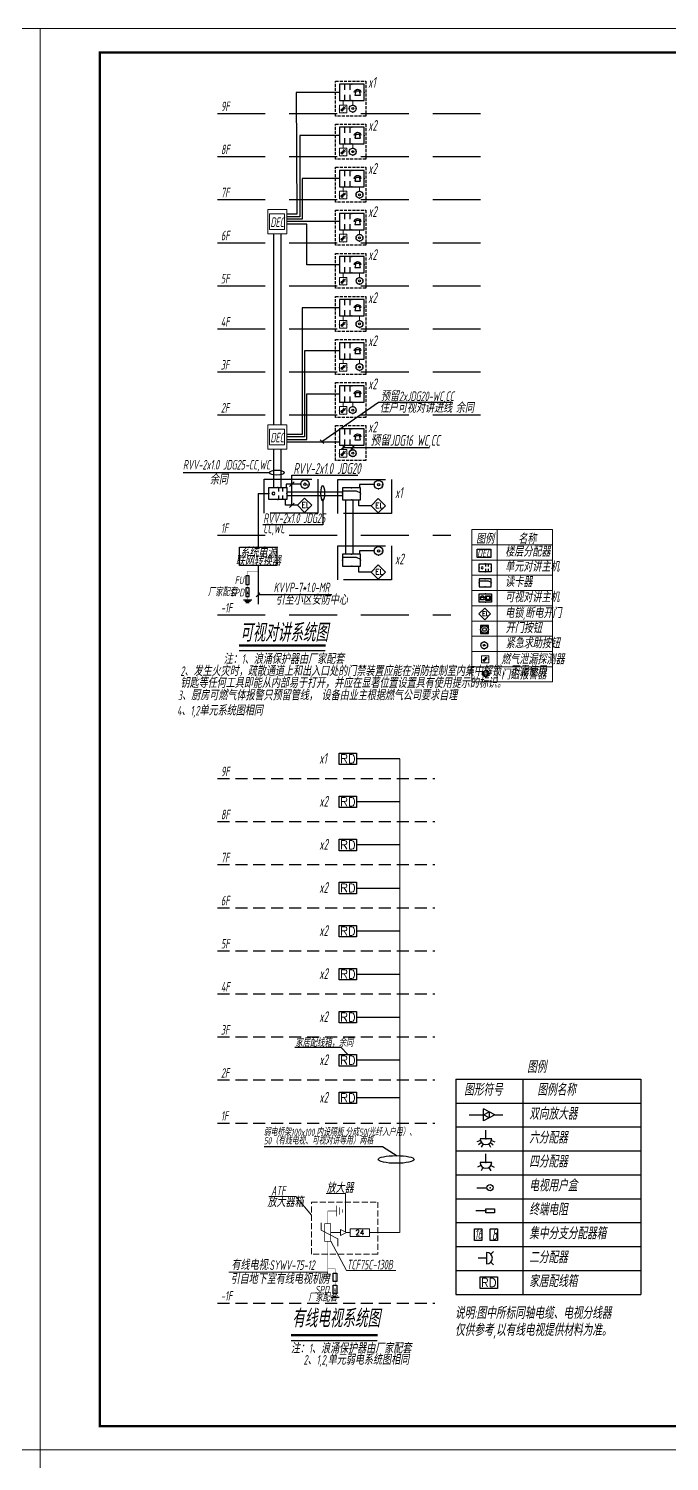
# Model space of a CAD drawing. Extents: x 3002737 to 4077523, y -995787 to -7267.
# Drawn here: x 3585077 to 3611854, y -699262 to -639387 of the extents above; entities that cross this region are included whole.
import ezdxf
from ezdxf.enums import TextEntityAlignment as Align

# ---------------------------------------------------------------- set-up
doc = ezdxf.new("R2010")
doc.units = 0
doc.header["$LTSCALE"] = 1000
doc.header["$MEASUREMENT"] = 0
doc.linetypes.add('DASH', pattern=[0.35, 0.25, -0.1])
doc.linetypes.add('DASHED', pattern=[0.75, 0.5, -0.25])
doc.layers.get('0').update_dxf_attribs({"linetype": 'CONTINUOUS'})
for name, color, linetype in [('1-弱电', 3, 'CONTINUOUS'), ('1-弱电1', 3, 'CONTINUOUS'), ('DIM-照明', 7, 'CONTINUOUS'), ('EQUIP-安防', 3, 'CONTINUOUS'), ('EQUIP-通讯', 3, 'CONTINUOUS'), ('T-通用', 7, 'CONTINUOUS'), ('TEL_TEXT', 7, 'CONTINUOUS'), ('WIRE-SECU-1', 30, 'CONTINUOUS'), ('照明平面导线层', 3, 'CONTINUOUS'), ('电气', 6, 'CONTINUOUS')]:
    doc.layers.add(name, color=color, linetype=linetype)
for name, color, linetype, lineweight in [('EQUIP-消防', 3, 'CONTINUOUS', 20), ('图框', 147, 'CONTINUOUS', 20), ('文字彩图', 7, 'CONTINUOUS', 0)]:
    doc.layers.add(name, color=color, linetype=linetype, lineweight=lineweight)
doc.styles.add('1常用弱电', font='SIMPLEX.shx', dxfattribs={"width": 0.8, "height": 3.5, "bigfont": 'HZTXT.shx'})
doc.styles.add('_TCH_LABEL', font='COMPLEX', dxfattribs={"bigfont": 'GBCBIG'})
doc.styles.add('_TEL_DIM', font='SIMPLEX', dxfattribs={"width": 0.8, "height": 3.5, "bigfont": 'HZTXT'})
doc.styles.add('HZTXT', font='gbeitc.shx', dxfattribs={"width": 0.8, "height": 400, "bigfont": 'hztxt.shx'})
doc.styles.add('SM1', font='realsz.shx', dxfattribs={"width": 0.75, "bigfont": 'realhz.shx'})
doc.styles.get("Standard").update_dxf_attribs({"font": 'gbenor.shx', "bigfont": 'gbcbig.shx'})

# ---------------------------------------------------------------- blocks, each defined once
blk = doc.blocks.new('$equip$00002647')
at = {"linetype": 'Continuous'}
for p, q in [((-0.63, -0.415), (-0.63, 0.415)), ((-0.63, -0.415), (-0.63, 0.415)), ((-0.63, 0.415), (0.62, 0.415)), ((0.066, 0.129), (0.066, 0.415)), ((0.345, 0.129), (0.345, 0.415)), ((0.62, 0.415), (0.62, -0.415)), ((0.62, -0.415), (-0.63, -0.415)), ((0.066, -0.415), (0.066, -0.129)), ((0.345, -0.415), (0.345, -0.129))]:
    blk.add_line(p, q, dxfattribs=at)
at = {"const_width": 0.05}
blk.add_lwpolyline([(-0.63, 0.415), (0.62, 0.415), (0.62, -0.415), (-0.63, -0.415), (-0.63, 0.415), (0.62, 0.415)], dxfattribs=at)
at = {"linetype": 'Continuous'}
for start, end in [(0, 180), (180, 0)]:
    blk.add_arc((-0.32, 0), 0.1, start, end, dxfattribs=at)
at = {"color": 1}
for p in [(-0.63, 0), (-0.005, 0.415), (0.62, 0), (-0.005, -0.415)]:
    blk.add_point(p, dxfattribs=at)
at = {"color": 7, "style": '_TEL_DIM', "flags": 1}
blk.add_attdef('A', text='', height=0.000025, dxfattribs=at).set_placement((0, 0), align=Align.MIDDLE_CENTER)
blk = doc.blocks.new('3电锁')
at = {"layer": '1-弱电1'}
for p, q in [((0, 743), (-372, 372)), ((372, 372), (0, 743)), ((-372, 372), (0, 0)), ((0, 0), (372, 372))]:
    blk.add_line(p, q, dxfattribs=at)
at = {"layer": '1-弱电1', "style": '1常用弱电'}
blk.add_text('EL', height=277.7, dxfattribs=at).set_placement((-160, 247))
blk = doc.blocks.new('$equip$00002479')
at = {"const_width": 0.04}
blk.add_lwpolyline([(-0.3, 0, 1), (0.3, 0, 1), (-0.3, 0, 0.942883)], format="xyb", dxfattribs=at)
for radius in [0.3, 0.0841]:
    blk.add_circle((0, 0), radius)
for p in [(-0.3, 0), (0, 0.3), (0.3, 0), (0, -0.3)]:
    blk.add_point(p)
at = {"color": 7, "style": '_TEL_DIM', "flags": 1}
blk.add_attdef('A', text='', height=0.00002, dxfattribs=at).set_placement((0, 0), align=Align.MIDDLE_CENTER)
blk = doc.blocks.new('$equip$00001887')
at = {"color": 0, "linetype": 'Continuous'}
for p, q in [((-0.75, 0.5), (0.75, 0.5)), ((-0.75, -0.5), (-0.75, 0.5)), ((-0.63, 0.02), (-0.53, 0.02)), ((-0.59, -0.21), (-0.51, 0.09)), ((-0.51, 0.09), (-0.51, 0.09)), ((-0.51, 0.09), (-0.22, 0.09)), ((-0.22, 0.09), (-0.14, -0.21)), ((-0.19, 0.02), (-0.09, 0.02)), ((0.03, 0.26), (0.03, -0.26)), ((0.03, 0.26), (0.61, 0.26)), ((0.08, 0.17), (0.16, 0.18)), ((0.08, 0.17), (0.08, -0.16)), ((0.16, 0.18), (0.22, 0.2)), ((0.22, 0.2), (0.27, 0.21)), ((0.27, 0.21), (0.32, 0.21)), ((0.32, 0.21), (0.36, 0.21)), ((0.36, 0.21), (0.42, 0.2)), ((0.42, 0.2), (0.48, 0.18)), ((0.48, 0.18), (0.56, 0.17)), ((0.56, -0.16), (0.56, 0.17)), ((0.61, -0.26), (0.61, 0.26)), ((0.75, 0.5), (0.75, -0.5)), ((0.75, -0.5), (-0.75, -0.5)), ((-0.14, -0.21), (-0.59, -0.21)), ((0.03, -0.26), (0.61, -0.26)), ((0.16, -0.18), (0.08, -0.16)), ((0.22, -0.19), (0.16, -0.18)), ((0.27, -0.2), (0.22, -0.19)), ((0.32, -0.2), (0.27, -0.2)), ((0.36, -0.2), (0.32, -0.2)), ((0.42, -0.19), (0.36, -0.2)), ((0.48, -0.18), (0.42, -0.19)), ((0.56, -0.16), (0.48, -0.18))]:
    blk.add_line(p, q, dxfattribs=at)
blk.add_arc((-0.36, -0.02), 0.27, 6.9897, 173.0103, dxfattribs=at)
for p in [(-0.75, 0), (0, 0.5), (0.75, 0), (0, -0.5)]:
    blk.add_point(p)
at = {"layer": 'TEL_TEXT', "style": '_TEL_DIM', "flags": 1}
blk.add_attdef('A', text='', height=0.00002, dxfattribs=at).set_placement((0, 0), align=Align.MIDDLE_CENTER)
blk = doc.blocks.new('3开门按钮')
at = {"layer": '1-弱电1'}
for p, q in [((-250, 500), (-250, 0)), ((250, 500), (-250, 500)), ((-250, 0), (250, 0)), ((250, 0), (250, 500))]:
    blk.add_line(p, q, dxfattribs=at)
for major_axis, start_param, end_param in [((-1, 249), 2.35396, 8.637145), ((0, 226), -0.7841767626591614, 5.499008544520425), ((-1, 113), 2.351312, 8.634497)]:
    blk.add_ellipse((3, 251), major_axis=major_axis, ratio=1, start_param=start_param, end_param=end_param, dxfattribs=at)
blk = doc.blocks.new('$equip$00001600')
for p, q in [((0.5, 0), (-0.5, 0)), ((-0.5, 0), (-0.5, -1)), ((0.5, -1), (0.5, 0)), ((-0.5, -1), (0.5, -1)), ((-0.15, -0.65), (0.3, -0.2)), ((-0.15, -0.65), (0.05, -0.2)), ((-0.15, -0.65), (0.3, -0.45))]:
    blk.add_line(p, q)
blk.add_circle((-0.15, -0.65), 0.158)
for p in [(0, 0), (-0.5, -0.5), (0, -1), (0.5, -0.5)]:
    blk.add_point(p)
for points in [[(-0.29, -0.57), (-0.01, -0.57), (-0.31, -0.65), (0.01, -0.65)], [(-0.29, -0.73), (-0.01, -0.73), (-0.31, -0.65), (0.01, -0.65)], [(-0.23, -0.51), (-0.07, -0.51), (-0.29, -0.57), (-0.01, -0.57)], [(-0.23, -0.79), (-0.07, -0.79), (-0.29, -0.73), (-0.01, -0.73)], [(-0.15, -0.49), (-0.15, -0.49), (-0.23, -0.51), (-0.07, -0.51)], [(-0.15, -0.81), (-0.15, -0.81), (-0.23, -0.79), (-0.07, -0.79)]]:
    blk.add_solid(points)
at = {"flags": 9}
blk.add_attdef('A', (0, 0), '', height=0.00002, dxfattribs=at)
blk.add_attdef('B', text='', height=0.4, dxfattribs=at).set_placement((0.78, -0.7), align=Align.MIDDLE_CENTER)
blk = doc.blocks.new('$equip$00002617')
for p, q in [((0.625, 0.415), (-0.625, 0.415)), ((-0.625, 0.415), (-0.625, -0.415)), ((-0.625, 0.215), (0.325, 0.215)), ((0.325, 0.215), (0.625, 0.075)), ((0.625, -0.415), (0.625, 0.415)), ((-0.625, -0.415), (0.625, -0.415))]:
    blk.add_line(p, q)
at = {"linetype": 'Continuous', "const_width": 0.04}
blk.add_lwpolyline([(-0.625, 0.415), (0.625, 0.415), (0.625, -0.415), (-0.625, -0.415)], close=True, dxfattribs=at)
at = {"color": 1}
for p in [(-0.625, 0), (0, 0.415), (0.625, 0), (0.018, -0.415)]:
    blk.add_point(p, dxfattribs=at)
at = {"color": 7, "style": '_TEL_DIM', "flags": 1}
blk.add_attdef('A', text='', height=0.000025, dxfattribs=at).set_placement((0, 0), align=Align.MIDDLE_CENTER)
blk = doc.blocks.new('$equip$00002628')
at = {"linetype": 'Continuous'}
for p, q in [((-0.625, 0.415), (0.625, 0.415)), ((-0.625, -0.415), (-0.625, 0.415)), ((-0.472, 0.01), (-0.409, 0.01)), ((-0.446, -0.138), (-0.395, 0.058)), ((-0.395, 0.058), (-0.395, 0.058)), ((-0.395, 0.058), (-0.206, 0.058)), ((-0.206, 0.058), (-0.155, -0.138)), ((-0.191, 0.01), (-0.129, 0.01)), ((0.071, 0.129), (0.071, 0.415)), ((0.35, 0.129), (0.35, 0.415)), ((0.625, 0.415), (0.625, -0.415)), ((0.625, -0.415), (-0.625, -0.415)), ((-0.155, -0.138), (-0.446, -0.138)), ((0.071, -0.415), (0.071, -0.129)), ((0.35, -0.415), (0.35, -0.129))]:
    blk.add_line(p, q, dxfattribs=at)
at = {"const_width": 0.04}
blk.add_lwpolyline([(-0.625, 0.415), (0.625, 0.415), (0.625, -0.415), (-0.625, -0.415), (-0.625, 0.415), (0.625, 0.415)], dxfattribs=at)
at = {"linetype": 'Continuous'}
blk.add_arc((-0.3, -0.011), 0.173, 6.98974, 173.01026, dxfattribs=at)
for p in [(-0.625, 0), (0, 0.415), (0, -0.415), (0.625, 0)]:
    blk.add_point(p)
at = {"color": 7, "style": '_TEL_DIM', "flags": 1}
blk.add_attdef('A', text='', height=0.000025, dxfattribs=at).set_placement((0, 0), align=Align.MIDDLE_CENTER)
blk = doc.blocks.new('A$C18BE6784')
at = {"layer": 'EQUIP-安防', "linetype": 'ByBlock', "xscale": 400, "yscale": 400, "zscale": 400}
blk.add_blockref('$equip$00002479', (-47, 62), dxfattribs=at)
at = {"layer": 'EQUIP-安防', "color": 7, "linetype": 'ByBlock', "style": 'SM1', "width": 0.75}
blk.add_text('K', height=71.8, dxfattribs=at).set_placement((0, 0))
blk = doc.blocks.new('电视图例$0$弱电图块双向放大器')
for p, q in [((-598, 0), (0, 0)), ((0, -251), (0, 251)), ((470, 0), (0, 251)), ((0, 0), (235, 125)), ((470, 0), (0, -251)), ((235, -125), (0, 0)), ((235, 125), (235, -125)), ((470, 0), (810, 0))]:
    blk.add_line(p, q)
blk.add_point((0, 0))
blk = doc.blocks.new('电视图例$0$六分配器')
for p, q in [((243, 0), (-243, 0)), ((0, 0), (0, 357)), ((-231, -78), (-380, -128)), ((-188, -155), (-309, -256)), ((-119, -212), (-197, -350)), ((119, -212), (197, -350)), ((188, -155), (309, -256)), ((231, -78), (380, -128))]:
    blk.add_line(p, q)
blk.add_arc((0, 0), 243, 180, 0)
blk.add_point((0, 0))
blk = doc.blocks.new('电视图例$0$电视用户盒')
blk.add_line((-932, -1), (-222, -1))
blk.add_circle((0, 0), 222)
blk.add_point((0, 0))
blk = doc.blocks.new('电视图例$0$终端电阻')
blk.add_line((0, 0), (-706, 0))
blk.add_lwpolyline([(0, 132), (601, 132), (601, -132), (0, -132)], close=True)
blk.add_point((0, 0))
blk = doc.blocks.new('四分配器')
for p, q in [((243, 0), (-243, 0)), ((0, 0), (0, 357)), ((-211, -122), (-347, -201)), ((-122, -211), (-201, -347)), ((122, -211), (201, -347)), ((211, -122), (347, -201))]:
    blk.add_line(p, q)
blk.add_arc((0, 0), 243, 180, 0)
blk.add_point((0, 0))
blk = doc.blocks.new('二分配器')
for p, q in [((243, 0), (-243, 0)), ((0, 0), (0, 357)), ((-172, -172), (-284, -284)), ((172, -172), (284, -284))]:
    blk.add_line(p, q)
blk.add_arc((0, 0), 243, 180, 0)
blk.add_point((0, 0))
blk = doc.blocks.new('CNS-TC4')
at = {"color": 130}
blk.add_lwpolyline([(-300, 200), (300, 200), (300, -200), (-300, -200)], close=True, dxfattribs=at)
at = {"color": 7, "style": '1常用弱电'}
blk.add_text('RD', height=300, dxfattribs=at).set_placement((0, 0), align=Align.MIDDLE)
blk = doc.blocks.new('$equip$00002621')
for p, q in [((-0.19, 0.1), (-0.19, -0.1)), ((0.19, -0.1), (0.19, 0.1)), ((-0.19, -0.1), (0.19, -0.1))]:
    blk.add_line(p, q)
at = {"const_width": 0.04}
blk.add_lwpolyline([(-0.3, 0, 1), (0.3, 0, 1), (-0.3, 0, 0.702733)], format="xyb", dxfattribs=at)
blk.add_circle((0, 0), 0.3)
at = {"color": 1}
for p in [(-0.3, 0), (0, 0.3), (0.3, 0), (0, -0.3)]:
    blk.add_point(p, dxfattribs=at)
at = {"color": 7, "style": '_TEL_DIM', "flags": 1}
blk.add_attdef('A', text='', height=0.000025, dxfattribs=at).set_placement((0, 0), align=Align.MIDDLE_CENTER)
blk = doc.blocks.new('$equip$00001677')
for p, q in [((0.75, 0.6), (-0.75, 0.6)), ((-0.75, 0.6), (-0.75, 0)), ((-0.75, 0), (0.75, 0)), ((0.75, 0), (0.75, 0.6))]:
    blk.add_line(p, q)
for p in [(-0.75, 0.3), (0, 0.6), (0, 0), (0.75, 0.3)]:
    blk.add_point(p)
at = {"style": '_TCH_LABEL', "flags": 8}
blk.add_attdef('16', text='', height=0.4, dxfattribs=at).set_placement((0, 0.3), align=Align.MIDDLE_CENTER)
at = {"style": '_TCH_LABEL', "flags": 9}
blk.add_attdef('A', (0, 0), '', height=0.00002, dxfattribs=at)
blk = doc.blocks.new('$equip$00001679')
blk.add_lwpolyline([(0, 0), (0, -0.27)])
blk.add_lwpolyline([(0, -0.73), (-0.23, -0.27), (0.23, -0.27), (0, -0.73), (0, -1)], close=True)
at = {"flags": 9}
blk.add_attdef('S', (0, 0), '', height=0.00000667, dxfattribs=at)
blk = doc.blocks.new('0114')
at = {"color": 3, "linetype": 'Continuous', "const_width": 0.3}
for points in [[(0, 0), (0, -4.58)], [(-2.75, -4.58), (2.75, -4.58)], [(-1.83, -6.01), (1.83, -6.01)], [(-0.86, -7.5), (0.86, -7.5)]]:
    blk.add_lwpolyline(points, dxfattribs=at)

msp = doc.modelspace()

# ---------------------------------------------------------------- linework, layer by layer
at = {"layer": 'DIM-照明', "color": 84, "linetype": 'DASHED', "ltscale": 4}
for p, q in [((3592966.7, -642930.9, -6448.9), (3604029.9, -642930.9, 51223.3)), ((3592966.7, -644730.9, -6448.9), (3604029.9, -644730.9, 51225.6)), ((3592966.7, -646530.9, -6448.9), (3604029.9, -646530.9, 51227.9)), ((3592966.7, -648330.9, -6448.9), (3604029.9, -648330.9, 51230.1)), ((3592966.7, -648330.9, 940.7), (3604029.9, -648330.9, 58628.8)), ((3592966.7, -650130.9, 940.7), (3604029.9, -650130.9, 58631.1)), ((3592966.7, -651930.9, 940.7), (3604029.9, -651930.9, 58631.1)), ((3592966.7, -653730.9, 940.7), (3604029.9, -653730.9, 58631.1)), ((3592966.7, -655530.9, 940.7), (3604029.9, -655530.9, 58631.1)), ((3592966.7, -660557, 940.7), (3602717.9, -660557, 51789.7)), ((3592966.7, -663889.6, 940.7), (3602717.9, -663889.6, 51789.7))]:
    msp.add_line(p, q, dxfattribs=at)
at = {"layer": 'DIM-照明', "color": 7, "ltscale": 4}
for p, q in [((3593875.5, -665379.5, -13883.2), (3597470.1, -665379.5, -13883.2)), ((3596048.1, -694206.8), (3599642.8, -694206.8))]:
    msp.add_line(p, q, dxfattribs=at)
at = {"layer": 'DIM-照明', "color": 84, "linetype": 'DASHED'}
for p, q in [((3592966.7, -670723.8), (3602050.7, -670723.8)), ((3592966.7, -672523.8), (3602050.7, -672523.8)), ((3592966.7, -674323.8), (3602050.7, -674323.8)), ((3592966.7, -676123.8), (3602050.7, -676123.8)), ((3592966.7, -677923.8), (3602050.7, -677923.8)), ((3592966.7, -679723.8), (3602050.7, -679723.8)), ((3592966.7, -681523.8), (3602050.7, -681523.8)), ((3592966.7, -683323.8), (3602050.7, -683323.8)), ((3592966.7, -685123.8), (3602050.7, -685123.8)), ((3592966.7, -692645.8), (3602050.7, -692646, 0))]:
    msp.add_line(p, q, dxfattribs=at)
at = {"layer": 'DIM-照明', "color": 7}
for p, q in [((3596196.4, -681955.4, -59594.4), (3598125.9, -681955.4, -59594.4)), ((3598125.9, -681955.4, -59594.4), (3598420.3, -682260.6, -59594.4)), ((3594919.3, -686102, 76206.8), (3599864.5, -686102, 76206.8)), ((3599864.5, -686102, 76206.8), (3600478.6, -686489.4, 76206.8))]:
    msp.add_line(p, q, dxfattribs=at)
at = {"layer": 'DIM-照明'}
for p, q in [((3602931, -683285.7, 7434.4), (3602931, -692285.7, 7434.4)), ((3602931, -683285.7, 7434.4), (3610661.9, -683285.7, 7434.4)), ((3605725.5, -683285.7, 7434.4), (3605725.5, -692285.7, 7434.4)), ((3610661.9, -683285.7, 7434.4), (3610661.9, -692285.7, 7434.4)), ((3602931, -684285.7, 7434.4), (3610661.9, -684285.7, 7434.4)), ((3602931, -685285.7, 7434.4), (3610661.9, -685285.7, 7434.4)), ((3602931, -686285.7, 7434.4), (3610661.9, -686285.7, 7434.4)), ((3602931, -687285.7, 7434.4), (3610661.9, -687285.7, 7434.4)), ((3602931, -688285.7, 7434.4), (3610661.9, -688285.7, 7434.4)), ((3602931, -689285.7, 7434.4), (3610661.9, -689285.7, 7434.4)), ((3602931, -690285.7, 7434.4), (3610661.9, -690285.7, 7434.4)), ((3602931, -691285.7, 7434.4), (3610661.9, -691285.7, 7434.4)), ((3602931, -692285.7, 7434.4), (3610661.9, -692285.7, 7434.4))]:
    msp.add_line(p, q, dxfattribs=at)
at = {"layer": 'DIM-照明', "color": 84, "linetype": 'DASHED', "ltscale": 4, "elevation": 66423.1}
for points in [[(3594917.3, -658211.9), (3597164.4, -658211.9), (3597164.4, -659628.9), (3594917.3, -659628.9)], [(3597992.2, -658230.4), (3600239.4, -658230.4), (3600239.4, -659647.3), (3597992.2, -659647.3)], [(3597992.2, -661001.3), (3600239.4, -661001.3), (3600239.4, -662418.2), (3597992.2, -662418.2)]]:
    msp.add_lwpolyline(points, close=True, dxfattribs=at)
at = {"layer": 'DIM-照明', "color": 7, "ltscale": 4, "const_width": 98.5, "elevation": 0}
msp.add_lwpolyline([(3596047, -693991.1), (3599666.8, -693991.1)], dxfattribs=at)
at = {"layer": 'DIM-照明', "color": 7}
msp.add_ellipse((3600438.3, -686645.4, 76206.8), major_axis=(-754.2, 0), ratio=0.2126389, start_param=-1.5707963, end_param=4.712389, dxfattribs=at)
at = {"layer": 'EQUIP-安防', "elevation": -13883.2}
msp.add_lwpolyline([(3603818.6, -661133.5), (3604390.2, -661133.5), (3604390.2, -661490.1), (3603818.6, -661490.1)], close=True, dxfattribs=at)
at = {"layer": 'EQUIP-消防', "ltscale": 5}
for p, q in [((3598222.2, -642394.1, 47985.1), (3598222.2, -642580.2, 47985.1)), ((3598621.1, -642394.1, -17497.3), (3598621.1, -642583.7, -17497.3)), ((3598222.2, -644194.1, 47987.4), (3598222.2, -644380.2, 47987.4)), ((3598621.1, -644194.1, -17495), (3598621.1, -644383.7, -17495)), ((3598222.2, -645994.1, 47987.4), (3598222.2, -646180.2, 47987.4)), ((3598904.7, -645994.1, 47987.4), (3598904.7, -646183.7, 47987.4)), ((3598222.2, -647794.1, 47987.4), (3598222.2, -647980.2, 47987.4)), ((3598904.7, -647794.1, 47987.4), (3598904.7, -647983.7, 47987.4)), ((3598222.2, -649594.1, 66423.2), (3598222.2, -649780.2, 66423.2)), ((3598904.9, -649594.1, 66423.1), (3598904.9, -649783.7, 66423.1)), ((3598222.2, -651394.1, 66423.2), (3598222.2, -651580.2, 66423.2)), ((3598904.7, -651394.1, 66423.2), (3598904.7, -651583.7, 66423.2)), ((3598222.2, -653194.1, 66423.2), (3598222.2, -653380.2, 66423.2)), ((3598904.7, -653194.1, 66423.2), (3598904.7, -653383.7, 66423.2)), ((3598222.2, -654994.1, 66423.2), (3598222.2, -655180.2, 66423.2)), ((3598621.1, -654994.1, 940.8), (3598621.1, -655183.7, 940.8)), ((3598222.2, -656794.1, 66423.2), (3598222.2, -656980.2, 66423.2)), ((3598621.1, -656794.1, 940.8), (3598621.1, -656983.7, 940.8))]:
    msp.add_line(p, q, dxfattribs=at)
at = {"layer": 'EQUIP-通讯'}
for p, q in [((3595316.2, -647957.4, -11780.3), (3595316.2, -655946.7, 940.8)), ((3595615.9, -647957.4, -11780.3), (3595615.9, -655946.7, 940.8)), ((3595316.2, -656957.4, 940.8), (3595316.2, -658563.5, 940.8)), ((3595615.9, -656957.4, 940.8), (3595615.9, -658563.5, 940.8)), ((3596446, -658424.7, 131905.6), (3595835.6, -658424.7, 131905.6)), ((3595835.6, -658424.7, 131905.6), (3595835.6, -658563.5, 940.7)), ((3599521, -658443.1, 131905.6), (3598910.5, -658443.1, 131905.6)), ((3598910.5, -658443.1, 131905.6), (3598910.5, -658582, 940.7)), ((3594672.1, -658812.6, 940.7), (3595119.9, -658812.5, 940.7)), ((3594672.1, -658812.5, 940.7), (3594672.1, -661056.5, 940.7)), ((3595805.4, -659305.5, 131905.6), (3595805.4, -659061.5, 940.7)), ((3595869.9, -658743.5, 940.7), (3598173, -658743.5, 940.7)), ((3595869.9, -658896.5, 940.7), (3598173, -658896.5, 940.7)), ((3598323, -659080, 940.7), (3598323, -661352.9, -108340.4)), ((3598622.8, -659080, 940.7), (3598622.8, -661352.9, -108340.4)), ((3598880.3, -659323.9, 131905.6), (3598880.3, -659080, 940.7)), ((3596312.1, -659305.5, 131905.6), (3595805.4, -659305.5, 131905.6)), ((3599387, -659323.9, 131905.6), (3598880.3, -659323.9, 131905.6)), ((3599521, -661214, 131905.6), (3598910.5, -661214, 131905.6)), ((3598910.5, -661214, 131905.6), (3598910.5, -661352.9, 940.7)), ((3594672.1, -661820.1, 940.7), (3594672.1, -663442.1, 940.7)), ((3598880.3, -662094.8, 131905.6), (3598880.3, -661850.9, 940.7)), ((3599387, -662094.8, 131905.6), (3598880.3, -662094.8, 131905.6)), ((3600589.8, -669900.6, -59593.1), (3598780.3, -669900.6, -59593.1)), ((3600589.8, -669900.6, -59593.1), (3598780.3, -669900.6, -59593.1)), ((3600589.8, -671700.6, -59593.1), (3598780.3, -671700.6, -59593.1)), ((3600589.8, -671700.6, -59593.1), (3598780.3, -671700.6, -59593.1)), ((3600589.8, -673500.6, 0), (3598780.3, -673500.6, -59593.1)), ((3600589.8, -673500.6, 0), (3598780.3, -673500.6, -59593.1)), ((3598780.3, -675300.6, -59594.4), (3600589.8, -675300.6, -59593.1)), ((3600589.8, -677100.6), (3598780.3, -677100.6, -59593.1)), ((3600589.8, -677100.6), (3598780.3, -677100.6, -59593.1)), ((3598780.3, -678900.6, -59594.4), (3600589.8, -678900.6, -59593.1)), ((3598780.3, -680700.6, -59594.4), (3600589.8, -680700.6, -59593.1)), ((3600589.8, -682500.6), (3598780.3, -682500.6, -59593.1)), ((3600589.8, -682500.6), (3598780.3, -682500.6, -59593.1)), ((3600589.8, -684070.7), (3598780.3, -684070.7, -59593.1)), ((3600589.8, -684070.7), (3598780.3, -684070.7, -59593.1))]:
    msp.add_line(p, q, dxfattribs=at)
at = {"layer": 'EQUIP-通讯', "linetype": 'Continuous'}
for p, q in [((3594399.2, -663266, -6448.9), (3594051.2, -663266, -6448.9)), ((3594345.5, -663321.1, -6448.9), (3594105.3, -663321.1, -6448.9)), ((3594296.7, -663376.1, -6448.9), (3594154.6, -663376.1, -6448.9)), ((3597707.4, -692401.6, -116692.3), (3598055.4, -692401.6, -116692.3))]:
    msp.add_line(p, q, dxfattribs=at)
at = {"layer": 'EQUIP-通讯'}
for points, elevation in [([(3598062.6, -642052.1), (3596254.2, -642053.1), (3596282.9, -647135.1), (3595869.8, -647134)], -17497.3), ([(3598062.6, -643852.1), (3596411.1, -643852.1), (3596411.1, -647252.1), (3595869.8, -647252.1)], -17495), ([(3598062.6, -645652.1), (3596511.1, -645652.1), (3596511.1, -647352.1), (3595869.8, -647352.1)], -17495), ([(3598062.6, -647452.1), (3596611.1, -647452.1), (3596611.1, -647452.1), (3595869.8, -647452.1)], -17495), ([(3598062.6, -649252.1), (3596705.1, -649252.1), (3596705.1, -647552.1), (3595869.8, -647552.1)], -17495), ([(3598062.8, -651052.1), (3596511.2, -651052.1), (3596511.2, -656352.1), (3595869.9, -656352.1)], 940.8), ([(3598062.8, -652852.1), (3596611.2, -652852.1), (3596611.2, -656452.1), (3595869.9, -656452.1)], 940.8), ([(3595869.9, -656552.1), (3596705.2, -656552.1), (3596705.2, -654652.1), (3598062.8, -654652.1)], 940.8), ([(3595869.9, -656652.1), (3598062.8, -656652.1)], 940.8)]:
    msp.add_lwpolyline(points, dxfattribs=dict(at, elevation=elevation))
for points, elevation in [([(3593890.8, -661056.5), (3595453.4, -661056.5), (3595453.4, -661820.1), (3593890.8, -661820.1)], 940.7), ([(3603707.5, -689540.2), (3604018.6, -689540.2), (3604018.6, -690034), (3603707.5, -690034)], 7434.4), ([(3604365.8, -689540.2), (3604676.8, -689540.2), (3604676.8, -690034), (3604365.8, -690034)], 7434.4)]:
    msp.add_lwpolyline(points, close=True, dxfattribs=dict(at, elevation=elevation))
at = {"layer": 'EQUIP-通讯', "linetype": 'Continuous', "const_width": 14.2}
for points, elevation in [([(3594225.2, -662055.2), (3594225.2, -662807.5)], -6448.9), ([(3594225.2, -662055.2), (3594672.1, -662055.2)], -6448.9), ([(3594225.2, -662968.4), (3594225.2, -663266)], -6448.9), ([(3597881.4, -691190.7), (3597575.1, -691190.7)], -116692.3), ([(3597881.4, -691190.7), (3597881.4, -691943)], -116692.3), ([(3597881.4, -692104), (3597881.4, -692401.6)], -116692.3)]:
    msp.add_lwpolyline(points, dxfattribs=dict(at, elevation=elevation))
at = {"layer": 'EQUIP-通讯', "linetype": 'Continuous'}
for points, elevation in [([(3594298.6, -662260.8), (3594151.8, -662260.8), (3594151.8, -662615.2), (3594298.6, -662615.2)], -6448.9), ([(3594298.6, -662762.5), (3594151.8, -662762.5), (3594151.8, -663116.8), (3594298.6, -663116.8)], -6448.9), ([(3597808, -691396.4), (3597954.8, -691396.4), (3597954.8, -691750.7), (3597808, -691750.7)], -116692.3), ([(3597808, -691898), (3597954.8, -691898), (3597954.8, -692252.4), (3597808, -692252.4)], -116692.3)]:
    msp.add_lwpolyline(points, close=True, dxfattribs=dict(at, elevation=elevation))
for points, elevation in [([(3594225.2, -662849.9, 0, 70.8, 0), (3594225.2, -663018.1, 70.8, 70.8, 0)], -6448.9), ([(3597881.4, -691985.4, 0, 70.8, 0), (3597881.4, -692153.7, 70.8, 70.8, 0)], -116692.3)]:
    msp.add_lwpolyline(points, format="xyseb", dxfattribs=dict(at, elevation=elevation))
at = {"layer": 'EQUIP-通讯', "const_width": 50, "elevation": 0}
msp.add_lwpolyline([(3600589.8, -689700), (3600589.8, -669900.6)], dxfattribs=at)
at = {"layer": 'EQUIP-通讯', "linetype": 'Continuous', "const_width": 14.2}
for points in [[(3597575.1, -688800.7), (3597575.1, -689334.5)], [(3597575.1, -691359.7), (3597575.1, -690065.5)]]:
    msp.add_lwpolyline(points, dxfattribs=at)
at = {"layer": 'EQUIP-通讯', "const_width": 50}
msp.add_lwpolyline([(3599324.8, -689700), (3600589.8, -689700)], dxfattribs=at)
at = {"layer": 'WIRE-SECU-1', "color": 7, "const_width": 98.5, "elevation": -13883.2}
msp.add_lwpolyline([(3593874.3, -665163.8), (3597494.2, -665163.8)], dxfattribs=at)
at = {"layer": '图框'}
for points in [[(3501451.8, -639386.6), (3585551.8, -639386.6), (3585551.8, -698786.6), (3501451.8, -698786.6)], [(3585551.8, -639386.6), (3669651.8, -639386.6), (3669651.8, -698786.6), (3585551.8, -698786.6)], [(3501451.8, -698786.6), (3585551.8, -698786.6), (3585551.8, -758186.6), (3501451.8, -758186.6)], [(3585551.8, -698786.6), (3669651.8, -698786.6), (3669651.8, -758186.6), (3585551.8, -758186.6)]]:
    msp.add_lwpolyline(points, close=True, dxfattribs=at)
at = {"layer": '图框', "const_width": 100}
msp.add_lwpolyline([(3668651.8, -697786.6), (3668651.8, -640386.6), (3588051.8, -640386.6), (3588051.8, -697786.6)], close=True, dxfattribs=at)
at = {"layer": '文字彩图', "color": 3, "linetype": 'Continuous'}
for p, q in [((3595148.1, -647128.8, -17495), (3595768.7, -647128.8, -17495)), ((3595148.1, -647786.3, -17495), (3595148.1, -647128.8, -17495)), ((3595768.7, -647128.8, -17495), (3595768.7, -647786.3, -17495)), ((3595768.7, -647786.3, -17495), (3595148.1, -647786.3, -17495)), ((3595148.2, -656128.8, 940.8), (3595768.7, -656128.8, 940.8)), ((3595148.2, -656786.3, 940.8), (3595148.2, -656128.8, 940.8)), ((3595768.7, -656128.8, 940.8), (3595768.7, -656786.3, 940.8)), ((3595768.7, -656786.3, 940.8), (3595148.2, -656786.3, 940.8)), ((3597298.2, -689297.1), (3597298.2, -689597.9)), ((3597298.2, -689597.9), (3597997.2, -689967.2)), ((3597997.2, -689967.2), (3597997.2, -690268))]:
    msp.add_line(p, q, dxfattribs=at)
at = {"layer": '文字彩图', "color": 7}
for p, q in [((3603605.6, -660321.7, -13883.2), (3603605.6, -666689.5, -13883.2)), ((3603605.6, -660321.7, -13883.2), (3606965.5, -660321.7, -13883.2)), ((3604656.4, -660321.7, -13883.2), (3604656.4, -666689.5, -13883.2)), ((3606965.5, -660321.7, -13883.2), (3606965.5, -666689.5, -13883.2)), ((3603605.6, -660958.5, -13883.2), (3606965.5, -660958.5, -13883.2)), ((3603605.6, -661595.3, -13883.2), (3606965.5, -661595.3, -13883.2)), ((3603605.6, -662232.1, -13883.2), (3606965.5, -662232.1, -13883.2)), ((3603605.6, -662868.8, -13883.2), (3606965.5, -662868.8, -13883.2)), ((3603605.6, -663505.6, -13883.2), (3606965.5, -663505.6, -13883.2)), ((3603605.6, -664142.4, -13883.2), (3606965.5, -664142.4, -13883.2)), ((3603605.6, -664779.2, -13883.2), (3606965.5, -664779.2, -13883.2)), ((3603605.6, -665416, -13883.2), (3606965.5, -665416, -13883.2)), ((3603605.6, -666052.8, -13883.2), (3606965.5, -666052.8, -13883.2)), ((3603605.6, -666689.5, -13883.2), (3606965.5, -666689.5, -13883.2))]:
    msp.add_line(p, q, dxfattribs=at)
at = {"layer": '文字彩图', "color": 3}
for p, q in [((3595116, -688197.6, 87669.7), (3596239.6, -688197.6, 87669.7)), ((3596239.6, -688197.6, 87669.7), (3596895.9, -688966.5, 87669.7)), ((3598325.4, -688072.5, 43834.8), (3597504.8, -688072.5, 43834.8)), ((3598325.4, -688072.5, 43834.8), (3598325.4, -689678.6, 43834.8)), ((3598363.4, -691288.2, 87669.7), (3597708.6, -690065.5)), ((3600428.2, -691288.2, 87669.7), (3598363.4, -691288.2, 87669.7))]:
    msp.add_line(p, q, dxfattribs=at)
at = {"layer": '文字彩图', "color": 3, "linetype": 'DASH'}
for p, q in [((3596895.9, -690605, 87669.7), (3596895.9, -688423.4, 87669.7)), ((3596895.9, -688423.4, 87669.7), (3599670.4, -688423.4, 87669.7)), ((3599670.4, -688423.4, 87669.7), (3599670.4, -690605, 87669.7)), ((3599670.4, -690605, 87669.7), (3596895.9, -690605, 87669.7))]:
    msp.add_line(p, q, dxfattribs=at)
at = {"layer": '文字彩图', "linetype": 'Continuous'}
for p, q in [((3597971.1, -689700), (3597697, -689700)), ((3597575.1, -691359.7), (3593444.4, -691359.7))]:
    msp.add_line(p, q, dxfattribs=at)
at = {"layer": '文字彩图'}
for points, elevation in [([(3595069, -647957.4), (3595869.8, -647957.4), (3595869.8, -646946.7), (3595069, -646946.7)], -17495), ([(3595069.1, -656957.4), (3595869.9, -656957.4), (3595869.9, -655946.7), (3595069.1, -655946.7)], 940.8)]:
    msp.add_lwpolyline(points, close=True, dxfattribs=dict(at, elevation=elevation))
at = {"layer": '文字彩图', "color": 3, "linetype": 'Continuous', "const_width": 29.2}
msp.add_lwpolyline([(3597697, -689334.5), (3597453.3, -689334.5), (3597453.3, -690065.5), (3597697, -690065.5)], close=True, dxfattribs=at)
at = {"layer": '照明平面导线层', "color": 7}
for p, q in [((3599703.2, -655016.4, 66423.2), (3597334.7, -656652.1, 940.8)), ((3602747.4, -655016.4, 66423.2), (3599703.2, -655016.4, 66423.2)), ((3596076.1, -658049.2, 66423.1), (3598840.4, -658049.2, 66423.1)), ((3596076.1, -659305.5, 102632.1), (3596076.1, -658049.2, 163132)), ((3597370.1, -659038.5, -13883.2), (3597370.1, -660119.3, 66423.2)), ((3597370.1, -660119.3, 66423.2), (3594864.1, -660119.3, 66423.2)), ((3597745.8, -663049.1, 940.7), (3594660.9, -663049, 940.7))]:
    msp.add_line(p, q, dxfattribs=at)
at = {"layer": '照明平面导线层', "color": 0, "ltscale": 0.5}
for p, q in [((3597255.3, -656574.2, 940.8), (3597414.1, -656730, 940.8)), ((3598301.6, -656812.5, 66423.2), (3598142.8, -656968.3, 66423.2)), ((3598700.5, -656812.5, 940.8), (3598541.7, -656968.3, 940.8)), ((3598222.2, -656890.4, 66423.2), (3601824.7, -656890.4, 66423.2)), ((3598621.1, -656890.4, 66423.2), (3601224.4, -656890.4, 66423.2)), ((3598621.1, -656890.4, 66423.2), (3601224.4, -656890.4, 66423.2)), ((3596170.5, -658330.3, 131905.6), (3595981.7, -658519.1, 131905.6)), ((3596170.5, -659211.1, 102632.1), (3595981.7, -659399.9, 102632.1)), ((3594740.3, -662971.2, 940.7), (3594581.5, -663126.9, 940.7))]:
    msp.add_line(p, q, dxfattribs=at)
at = {"layer": '照明平面导线层', "color": 0, "linetype": 'DASH', "ltscale": 0.5}
for points, elevation in [([(3597906.9, -641576.6), (3599166.8, -641576.6), (3599166.8, -643038.7), (3597906.9, -643038.7)], -17497.3), ([(3597906.9, -643376.6), (3599166.8, -643376.6), (3599166.8, -644838.7), (3597906.9, -644838.7)], -17495), ([(3597906.9, -645176.6), (3599166.8, -645176.6), (3599166.8, -646638.7), (3597906.9, -646638.7)], -17495), ([(3597906.9, -646976.6), (3599166.8, -646976.6), (3599166.8, -648438.7), (3597906.9, -648438.7)], -17495), ([(3597906.9, -648776.6), (3599166.8, -648776.6), (3599166.8, -650238.7), (3597906.9, -650238.7)], 940.7), ([(3597906.9, -650576.6), (3599166.8, -650576.6), (3599166.8, -652038.7), (3597906.9, -652038.7)], 940.7), ([(3597906.9, -652376.6), (3599166.8, -652376.6), (3599166.8, -653838.7), (3597906.9, -653838.7)], 940.7), ([(3597906.9, -654176.6), (3599166.8, -654176.6), (3599166.8, -655638.7), (3597906.9, -655638.7)], 940.7), ([(3597906.9, -655976.6), (3599166.8, -655976.6), (3599166.8, -657438.7), (3597906.9, -657438.7)], 940.7)]:
    msp.add_lwpolyline(points, close=True, dxfattribs=dict(at, elevation=elevation))
at = {"layer": '照明平面导线层', "color": 7, "elevation": 66423.2}
msp.add_lwpolyline([(3591528.2, -657939.1), (3595135.2, -657939.1)], dxfattribs=at)
at = {"layer": '照明平面导线层', "color": 7, "extrusion": (0, 0, -1)}
for centre, major_axis in [((3595452.2, -657939.1, 66423.2), (317, 0)), ((3597365.6, -658804, -13883.2), (0, 317))]:
    msp.add_ellipse(centre, major_axis=major_axis, ratio=0.2872215, start_param=-1.5707963, end_param=4.712389, dxfattribs=at)

# ---------------------------------------------------------------- block references
at = {"layer": '1-弱电'}
for name, p, xscale, yscale, zscale in [('3电锁', (3596612.6, -659605.9, 131905.6), 0.8086576461791992, 0.8086576461791992, 0.8086576461791992), ('3电锁', (3599687.5, -659624.4, 131905.6), 0.8086576461791992, 0.8086576461791992, 0.8086576461791992), ('3电锁', (3599687.5, -662395.3, 131905.6), 0.8086576461791992, 0.8086576461791992, 0.8086576461791992), ('3电锁', (3604138.1, -664086.6, -13883.2), 0.6469261050224304, 0.6469261050224304, 0.6469261050224304), ('3开门按钮', (3604127.9, -664664.8, -13883.2), 0.6666666865348816, 0.6666666865348816, 0.6666666865348816)]:
    msp.add_blockref(name, p, dxfattribs=dict(at, xscale=xscale, yscale=yscale, zscale=zscale))
at = {"layer": 'EQUIP-安防'}
for name, p, xscale, yscale, zscale in [('$equip$00002628', (3598577.8, -642052.1, -17497.3), -824.0963855423033, 824.0963855423033, 824.0963855421651), ('$equip$00002479', (3598621.1, -642727.7, -17497.3), 480, 480, 480), ('$equip$00002628', (3598577.8, -643852.1, -17495), -824.0963855423033, 824.0963855423033, 824.0963855421651), ('$equip$00002479', (3598621.1, -644527.7, -17495), 480, 480, 480), ('$equip$00002628', (3598577.8, -645652.1, -17495), -824.0963855423033, 824.0963855423033, 824.0963855421651), ('$equip$00002479', (3598904.7, -646327.7, 47987.4), 480, 480, 480), ('$equip$00002628', (3598577.8, -647452.1, -17495), -824.0963855423033, 824.0963855423033, 824.0963855421651), ('$equip$00002479', (3598904.7, -648127.7, 47987.4), 480, 480, 480), ('$equip$00002628', (3598577.8, -649252.1, 940.8), -824.0963855423033, 824.0963855423033, 824.0963855421651), ('$equip$00002479', (3598904.9, -649927.7, 66423.1), 480, 480, 480), ('$equip$00002628', (3598577.8, -651052.1, 940.8), -824.0963855423033, 824.0963855423033, 824.0963855421651), ('$equip$00002479', (3598904.7, -651727.7, 66423.2), 480, 480, 480), ('$equip$00002628', (3598577.8, -652852.1, 940.8), -824.0963855423033, 824.0963855423033, 824.0963855421651), ('$equip$00002479', (3598904.7, -653527.7, 66423.2), 480, 480, 480), ('$equip$00002628', (3598577.8, -654652.1, 940.8), -824.0963855423033, 824.0963855423033, 824.0963855421651), ('$equip$00002479', (3598621.1, -655327.7, 940.8), 480, 480, 480), ('$equip$00002628', (3598577.8, -656452.1, 940.8), -824.0963855423033, 824.0963855423033, 824.0963855421651), ('$equip$00002479', (3598621.1, -657127.7, 940.8), 480, 480, 480), ('$equip$00002647', (3595497.9, -658812.7, 940.7), 600, 600, 600), ('$equip$00002617', (3598569.8, -658831, 940.7), 600, 600, 600), ('$equip$00002617', (3598569.8, -661601.9, 940.7), 600, 600, 600), ('$equip$00002647', (3604157.6, -661916.7, -13883.2), 400, 400, 400), ('$equip$00002617', (3604155.6, -662545.7, -13883.2), 400, 400, 400), ('$equip$00002479', (3604116.5, -665158.1, -13883.2), 480, 480, 480), ('$equip$00002621', (3604173.6, -666342.7, -13883.2), 440, 440, 440)]:
    msp.add_blockref(name, p, dxfattribs=dict(at, xscale=xscale, yscale=yscale, zscale=zscale))
at = {"layer": 'EQUIP-安防', "color": 3, "xscale": 342, "yscale": 342, "zscale": 342}
msp.add_blockref('$equip$00001887', (3604164.9, -663178.8, -79365.6), dxfattribs=at)
at = {"layer": 'EQUIP-消防', "ltscale": 5}
for p, xscale, yscale, zscale in [((3598222.2, -642580.2, 47985.1), 318.3913160562515, 318.3913160562515, 318.3913160562515), ((3598222.2, -644380.2, 47987.4), 318.3913160562515, 318.3913160562515, 318.3913160562515), ((3598222.2, -646180.2, 47987.4), 318.3913160562515, 318.3913160562515, 318.3913160562515), ((3598222.2, -647980.2, 47987.4), 318.3913160562515, 318.3913160562515, 318.3913160562515), ((3598222.2, -649780.2, 66423.2), 318.3913160562515, 318.3913160562515, 318.3913160562515), ((3598222.2, -651580.2, 66423.2), 318.3913160562515, 318.3913160562515, 318.3913160562515), ((3598222.2, -653380.2, 66423.2), 318.3913160562515, 318.3913160562515, 318.3913160562515), ((3598222.2, -655180.2, 66423.2), 318.3913160562515, 318.3913160562515, 318.3913160562515), ((3598222.2, -656980.2, 66423.2), 318.3913160562515, 318.3913160562515, 318.3913160562515), ((3604155.6, -665594.1, -13883.2), 294.8067741394043, 294.8067741394043, 294.8067741394043)]:
    msp.add_blockref('$equip$00001600', p, dxfattribs=dict(at, xscale=xscale, yscale=yscale, zscale=zscale))
at = {"layer": 'EQUIP-通讯'}
for name, p in [('电视图例$0$弱电图块双向放大器', (3604091.5, -684782, 7434.4)), ('电视图例$0$六分配器', (3604186.9, -685777.9, 7434.4)), ('四分配器', (3604186.9, -686772, 7434.4))]:
    msp.add_blockref(name, p, dxfattribs=at)
at = {"layer": 'EQUIP-通讯', "xscale": 0.6000000238418579, "yscale": 0.6000000238418579, "zscale": 0.6000000238418579}
for name, p in [('电视图例$0$电视用户盒', (3604360.8, -687825.8, 7434.4)), ('电视图例$0$终端电阻', (3604186.5, -688793.3, 7434.4))]:
    msp.add_blockref(name, p, dxfattribs=at)
at = {"layer": 'EQUIP-通讯', "rotation": 90}
msp.add_blockref('二分配器', (3604217.7, -690769.8, 7434.4), dxfattribs=at)
at = {"layer": 'T-通用', "xscale": 1.199999988079071, "yscale": 1.199999988079071, "zscale": 1.199999988079071}
for p in [(3598420.3, -669900.6, -59594.4), (3598420.3, -671700.6, -59594.4), (3598420.3, -673500.6, -59594.4), (3598420.3, -675300.6, -59594.4), (3598420.3, -677100.6, -59594.4), (3598420.3, -678900.6, -59594.4), (3598420.3, -680700.6, -59594.4), (3598420.3, -682500.6, -59594.4), (3598420.3, -684070.7, -59594.4), (3604306.3, -691793, 7434.4)]:
    msp.add_blockref('CNS-TC4', p, dxfattribs=at)
at = {"layer": '文字彩图', "xscale": 81.22499990463257, "yscale": 81.22499990463257, "zscale": 81.22499990463257, "rotation": 90}
msp.add_blockref('0114', (3597575.1, -688800.7), dxfattribs=at)
at = {"layer": '文字彩图', "ltscale": 5, "xscale": -541.5, "yscale": 541.5, "zscale": 541.4999999999854, "rotation": 90}
msp.add_blockref('$equip$00001679', (3597971.1, -689700), dxfattribs=at)
at = {"layer": '文字彩图', "ltscale": 5}
ref = msp.add_blockref('$equip$00001677', (3598918.7, -689862.4), dxfattribs=dict(at, xscale=-541.5, yscale=541.5, zscale=541.4999999999854))
ref.add_attrib('$TEXT$', '24', dxfattribs={"layer": '0', "height": 216.6, "style": '_TCH_LABEL', "flags": 8}).set_placement((3598918.7, -689700), align=Align.MIDDLE_CENTER)
at = {"layer": '电气', "linetype": 'ByBlock', "xscale": 1.5, "yscale": 1.5, "zscale": 1.5}
for p in [(3596696.2, -658517.8, 131905.6), (3599771.2, -658536.2, 131905.6), (3599771.2, -661307.1, 131905.6)]:
    msp.add_blockref('A$C18BE6784', p, dxfattribs=at)

# ---------------------------------------------------------------- texts
at = {"layer": 'DIM-照明', "color": 7, "style": 'HZTXT', "width": 0.7}
for s, height, p in [('厂家配套', 320, (3592572.7, -663102, -6448.9)), ('可视对讲系统图', 750, (3593908.5, -665005.4, -13883.2)), ('家居配线箱，余同', 320, (3596225, -681930.7, -59594.4)), ('弱电桥架100x100,内设隔板,分成50(光纤入户用）、', 300, (3594903.8, -685658.1, 76206.8)), ('50（有线电视、可视对讲等用）两格', 300, (3594903.8, -686014.7, 76206.8)), ('厂家配套', 320, (3596759.1, -692581.4, -116692.3)), ('有线电视系统图', 750, (3596081.1, -693662.6))]:
    msp.add_text(s, height=height, dxfattribs=at).set_placement(p)
for s, p in [('SPD', (3593789.1, -662952.1, -6448.9)), ('FU', (3593880.8, -662437.5, -6448.9)), ('FU', (3597460.6, -691573, -116692.3)), ('SPD', (3597343, -692087.7, -116692.3))]:
    msp.add_text(s, height=320, dxfattribs=at).set_placement(p, align=Align.MIDDLE)
at = {"layer": 'DIM-照明', "style": 'HZTXT', "width": 0.7}
for s, height, p in [('图例', 500, (3605908.6, -683027.1, 7434.4)), ('图形符号', 500, (3603275.6, -683980.1, 7434.4)), ('图例名称', 500, (3606335.3, -683980.1, 7434.4)), ('双向放大器', 500, (3605993.8, -684980.1, 7434.4)), ('六分配器', 500, (3605993.8, -685980.1, 7434.4)), ('四分配器', 500, (3605993.8, -686980.1, 7434.4)), ('电视用户盒', 500, (3605993.8, -687980.1, 7434.4)), ('终端电阻', 500, (3605993.8, -688980.1, 7434.4)), ('16', 400, (3603721.3, -689965.4, 7434.4)), ('8', 500, (3604430.6, -690016.7, 7434.4)), ('集中分支分配器箱', 500, (3605993.8, -689980.1, 7434.4)), ('二分配器', 500, (3605993.8, -690980.1, 7434.4)), ('家居配线箱', 500, (3605993.8, -691980.1, 7434.4)), ('说明:图中所标同轴电缆、电视分线器', 500, (3602891.5, -693307.1, 7434.4)), ('仅供参考,以有线电视提供材料为准。', 500, (3602891.5, -694018.2, 7434.4))]:
    msp.add_text(s, height=height, dxfattribs=at).set_placement(p)
at = {"layer": '照明平面导线层', "color": 0, "ltscale": 0.5, "style": 'HZTXT', "width": 0.7}
for s, height, p in [('x1', 450, (3599265.5, -641855.5, 47985.1)), ('x2', 450, (3599265.5, -643655.5, 47987.4)), ('x2', 450, (3599265.5, -645455.5, 47987.4)), ('x2', 450, (3599265.5, -647255.5, 47987.4)), ('x2', 450, (3599265.5, -649055.5, 66423.2)), ('x2', 450, (3599265.5, -650855.5, 66423.2)), ('x2', 450, (3599265.5, -652655.5, 66423.2)), ('x2', 450, (3599265.5, -654455.5, 66423.2)), ('x2', 450, (3599265.5, -656255.5, 66423.2)), ('预留JDG16 WC,CC', 450, (3599361.2, -656818.6, 66423.2)), ('RVV-2x1.0 JDG20', 450, (3596146.4, -657992.5, 66423.1)), ('x1', 450, (3600390.3, -659001.7, 175704.3)), ('楼层分配器', 400, (3604990, -661447.1, -13883.2)), ('x2', 450, (3600390.3, -661772.7, 175704.3)), ('单元对讲主机', 400, (3604990, -662077.9, -13883.2)), ('读卡器', 400, (3604990, -662714.7, -13883.2)), ('可视对讲主机', 400, (3604990, -663355.3, -13883.2)), ('x1', 450, (3597222.9, -670103.4, -59593.1)), ('x2', 450, (3597222.9, -671903.4, -59593.1)), ('x2', 450, (3597222.9, -673703.4, -59593.1)), ('x2', 450, (3597222.9, -675503.4, -59593.1)), ('x2', 450, (3597223.3, -677303.4, -59593.1)), ('x2', 450, (3597222.9, -679103.4, -59593.1)), ('x2', 450, (3597222.9, -680903.4, -59593.1)), ('x2', 450, (3597223.3, -682703.4, -59593.1)), ('x2', 450, (3597223.3, -684273.5, -59593.1))]:
    msp.add_text(s, height=height, dxfattribs=at).set_placement(p)
at = {"layer": '照明平面导线层', "color": 7, "style": 'HZTXT', "width": 0.7}
for s, p in [('9F', (3593113, -642835.7, -6451.1)), ('8F', (3593113, -644635.7, -6448.9)), ('7F', (3593113, -646435.7, -6448.9)), ('6F', (3593112.8, -648235.7, 966.8)), ('5F', (3593107.8, -650035.7, 940.7)), ('4F', (3593107.8, -651835.7, 940.7)), ('3F', (3593107.8, -653635.7, 940.7)), ('住户可视对讲进线 余同', (3599749.5, -655438.1, 31059.1)), ('预留2xJDG20-WC,CC', (3599796.5, -654950.6, 31059.1)), ('2F', (3593113, -655435.7, 967.8)), ('RVV-2x1.0 JDG25-CC,WC', (3591526.7, -657810.7, 198328.8)), ('余同', (3592649, -658434, 96541.5)), ('RVV-2x1.0 JDG25', (3594883.2, -660045.9, 137726.4)), ('1F', (3593113, -660461.8, 940.7)), ('CC,WC', (3594883.2, -660473.1, 137726.4)), ('KVVP-7*1.0-MR', (3595317.7, -662940.7, 940.7)), ('-1F', (3593113, -663794.4, 940.7)), ('引至小区安防中心', (3595392.8, -663460.5, 940.7)), ('电锁,断电开门', (3604990, -664014.9, -13883.2)), ('开门按钮', (3605011.9, -664640.6, -13883.2)), ('紧急求助按钮', (3605011.9, -665277.4, -13883.2)), ('注：1、浪涌保护器由厂家配套', (3593226.4, -665933.4, 45778.4)), ('燃气泄漏探测器', (3604826.6, -665946.8, -13883.2)), ('2、发生火灾时，疏散通道上和出入口处的门禁装置应能在消防控制室内集中解锁，不需使用', (3591419.3, -666437.4, -79365.6)), ('门磁报警器', (3604826.6, -666583.5, -13883.2)), ('3、厨房可燃气体报警只预留管线， 设备由业主根据燃气公司要求自理', (3591316.2, -667450.8, 45778.4)), ('钥匙等任何工具即能从内部易于打开，并应在显著位置设置具有使用提示的标识。 ', (3591419.3, -666934, -79365.6)), ('4、1,2单元系统图相同', (3591276.9, -668088.4, 45778.4)), ('9F', (3593113, -670628.6)), ('8F', (3593113, -672428.6)), ('7F', (3593113, -674228.6)), ('6F', (3593113, -676028.6)), ('5F', (3593113, -677828.6)), ('4F', (3593113, -679628.6)), ('3F', (3593113, -681428.6)), ('2F', (3593113, -683228.6)), ('1F', (3593113, -685028.6)), ('ATF', (3595211.9, -688151.6, 87669.7)), ('放大器', (3597522, -688041.1, 43834.8)), ('放大器箱', (3595050.7, -688627.9, 87669.7)), ('有线电视:SYWV-75-12 ', (3593546.5, -691260)), ('TCF75C-130B', (3598373.3, -691241, 43834.8)), ('引自地下室有线电视机房', (3593511.1, -691843.1)), ('-1F', (3593112.9, -692550.6)), ('注：1、浪涌保护器由厂家配套', (3596034, -694746.2, 65482.4)), ('2、1,2,单元弱电系统图相同', (3596565.9, -695221, 65482.4))]:
    msp.add_text(s, height=400, dxfattribs=at).set_placement(p)
at = {"layer": '照明平面导线层', "color": 0, "ltscale": 0.5, "style": 'HZTXT', "width": 0.7}
for s, height, p in [('DEC', 400, (3595464.5, -647477.7, -17495)), ('DEC', 400, (3595464.5, -656477.7, 940.8)), ('图例', 400, (3604153.3, -660678, -13883.2)), ('名称', 400, (3605915.6, -660678, -13883.2)), ('联网转换器', 400, (3594675.9, -661596.9, 940.7)), ('系统电源', 400, (3594675.9, -661254.1, 940.7)), ('DEC', 320, (3604100.5, -661312.1, -13883.2))]:
    msp.add_text(s, height=height, dxfattribs=at).set_placement(p, align=Align.MIDDLE)

doc.saveas('drawing.dxf')
